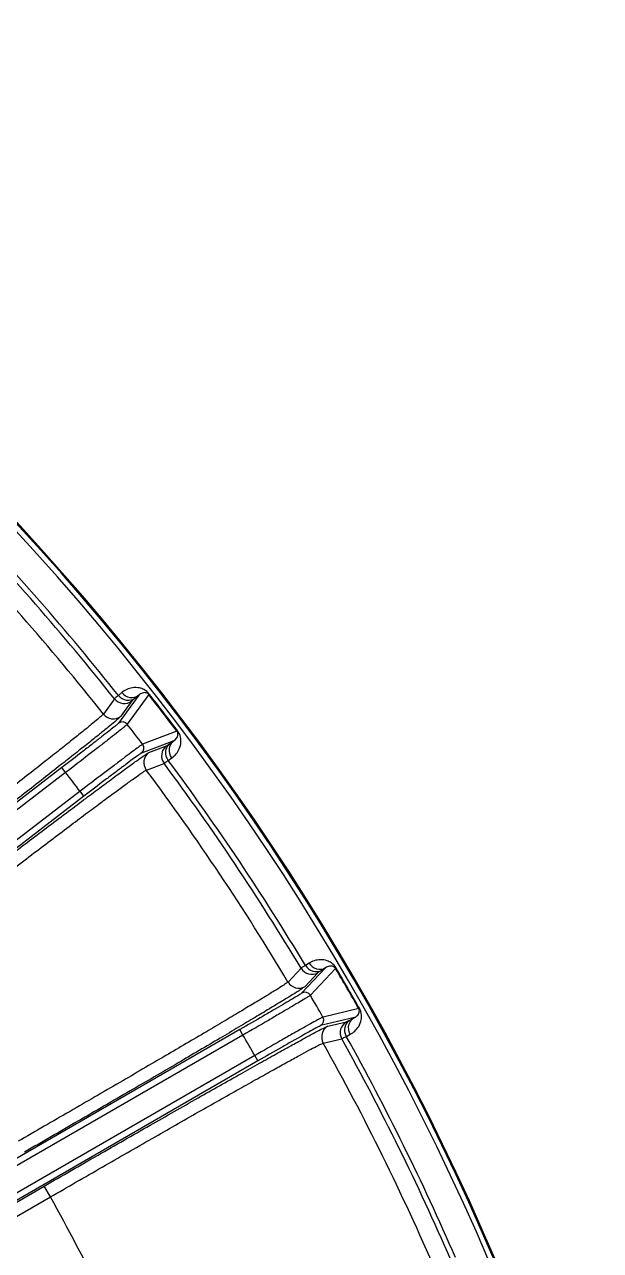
# Model space of a CAD drawing. Header units: millimetres. Extents: x -6 to 705, y -10 to 538.
# Drawn here: x 528.53 to 535.88, y 332.86 to 348.51 of the extents above; entities that cross this region are included whole.
import ezdxf

# ---------------------------------------------------------------- set-up
doc = ezdxf.new("R2010")
doc.units = ezdxf.units.MM

msp = doc.modelspace()

# ---------------------------------------------------------------- linework, layer by layer
at = {"color": 0, "linetype": 'Continuous', "lineweight": -3}
for p, q in [((529.679, 339.903), (529.538, 339.707)), ((529.773, 339.981), (529.73, 339.946)), ((529.989, 339.948), (529.731, 339.59)), ((530.117, 339.957), (529.843, 339.576)), ((529.989, 339.948), (529.945, 339.913)), ((530.124, 339.962), (530.117, 339.957)), ((529.902, 339.875), (529.761, 339.679)), ((530.477, 339.487), (530.039, 339.321)), ((530.484, 339.493), (530.477, 339.487)), ((530.436, 339.366), (530.024, 339.209)), ((530.117, 339.215), (530.343, 339.301)), ((530.39, 339.333), (530.436, 339.366)), ((530.366, 339.116), (530.412, 339.149)), ((529.008, 339.023), (522.265, 333.849)), ((529.056, 338.96), (522.313, 333.786)), ((529.056, 338.96), (529.008, 339.023)), ((530.086, 338.993), (530.312, 339.078)), ((529.24, 338.721), (522.497, 333.547)), ((529.289, 338.657), (522.546, 333.483)), ((529.289, 338.657), (529.24, 338.721)), ((532.06, 336.463), (531.894, 336.287)), ((532.373, 336.468), (532.07, 336.147)), ((532.163, 336.529), (532.115, 336.499)), ((532.501, 336.459), (532.179, 336.118)), ((532.373, 336.468), (532.325, 336.438)), ((532.508, 336.464), (532.501, 336.459)), ((532.277, 336.407), (532.111, 336.23)), ((532.74, 335.832), (532.31, 335.731)), ((532.796, 335.947), (532.34, 335.84)), ((532.69, 335.805), (532.74, 335.832)), ((532.804, 335.951), (532.796, 335.947)), ((531.279, 335.679), (523.918, 331.429)), ((531.319, 335.61), (531.279, 335.679)), ((532.403, 335.724), (532.639, 335.779)), ((531.319, 335.61), (523.958, 331.36)), ((532.344, 335.507), (532.579, 335.563)), ((532.638, 335.593), (532.688, 335.62)), ((531.47, 335.348), (524.109, 331.099)), ((531.509, 335.279), (531.469, 335.348)), ((531.509, 335.279), (524.149, 331.029)), ((527.339, 332.849), (528.782, 333.682)), ((528.862, 333.543), (528.782, 333.682)), ((527.42, 332.711), (528.862, 333.543))]:
    msp.add_line(p, q, dxfattribs=at)
for centre, radius, start, end in [((504.629, 320.026), 32.486, 15.9044, 61.2384), ((504.629, 320.026), 32.5, 15.9339, 61.209), ((504.629, 320.026), 32.419, 15.9446, 61.1982), ((504.629, 320.026), 31.978, 38.431, 44.069), ((504.629, 320.026), 32.044, 38.435, 44.065), ((504.629, 320.026), 31.745, 38.3124, 44.1876), ((529.805, 340.002), 0.16, 218.4219, 307.4768), ((504.629, 320.026), 32.355, 36.9761, 38.0239), ((504.629, 320.026), 32.364, 36.9761, 38.0239), ((529.663, 339.806), 0.16, 218.3037, 307.4889), ((529.78, 339.527), 0.08, 37.7781, 127.4353), ((504.629, 320.026), 31.905, 37.2117, 37.7883), ((529.975, 339.273), 0.08, 307.5727, 37.2222), ((530.441, 339.174), 0.16, 127.5261, 216.5784), ((530.214, 339.088), 0.16, 127.5232, 216.6966), ((504.629, 320.026), 32.044, 30.935, 36.565), ((504.629, 320.026), 30.906, 37.2204, 37.7796), ((504.629, 320.026), 31.745, 30.8124, 36.6876), ((504.629, 320.026), 31.978, 30.931, 36.569), ((532.197, 336.545), 0.16, 210.9219, 299.9768), ((504.629, 320.026), 32.355, 29.4761, 30.5239), ((504.629, 320.026), 32.364, 29.4761, 30.5239), ((532.031, 336.369), 0.16, 210.8037, 299.9889), ((532.11, 336.077), 0.08, 30.2781, 119.9353), ((504.629, 320.026), 31.905, 29.7117, 30.2883), ((532.27, 335.8), 0.08, 300.0727, 29.7222), ((532.483, 335.586), 0.16, 120.0232, 209.1966), ((532.719, 335.641), 0.16, 120.0261, 209.0784), ((504.629, 320.026), 30.906, 29.7204, 30.2796), ((504.629, 320.026), 31.745, 23.3124, 29.1876), ((504.629, 320.026), 31.978, 23.431, 29.069), ((504.629, 320.026), 32.044, 23.435, 29.065), ((504.629, 320.026), 27.748, 23.3473, 29.1527)]:
    msp.add_arc(centre, radius, start, end, dxfattribs=at)
for points, knots in [([(530.124, 339.962), (530.106, 339.986), (530.065, 340.019), (529.989, 340.046), (529.912, 340.048), (529.835, 340.024), (529.792, 339.997), (529.773, 339.981)], [0, 0, 0, 0, 0.232224, 0.386202, 0.617624, 0.814269, 1, 1, 1, 1]), ([(529.73, 339.946), (529.718, 339.936), (529.701, 339.921), (529.683, 339.908), (529.679, 339.903)], [0, 0, 0, 0, 0.700432, 1, 1, 1, 1]), ([(529.73, 339.946), (529.755, 339.914), (529.829, 339.868), (529.915, 339.889), (529.945, 339.913)], [0, 0, 0, 0, 0.50998, 1, 1, 1, 1]), ([(529.773, 339.981), (529.798, 339.95), (529.873, 339.904), (529.959, 339.925), (529.989, 339.948)], [0, 0, 0, 0, 0.50998, 1, 1, 1, 1]), ([(529.945, 339.913), (529.935, 339.904), (529.921, 339.892), (529.905, 339.88), (529.902, 339.875)], [0, 0, 0, 0, 0.700327, 1, 1, 1, 1]), ([(530.117, 339.957), (530.109, 339.967), (530.092, 339.978), (530.063, 339.982), (530.028, 339.976), (530.003, 339.96), (529.989, 339.948)], [0, 0, 0, 0, 0.267971, 0.403262, 0.619333, 1, 1, 1, 1]), ([(529.538, 339.707), (529.536, 339.704), (529.528, 339.696), (529.504, 339.673), (529.455, 339.632), (529.375, 339.565), (529.267, 339.478), (529.132, 339.37), (528.972, 339.243), (528.788, 339.098), (528.5, 338.872), (528.095, 338.556), (527.564, 338.144), (526.989, 337.701), (526.593, 337.396), (526.391, 337.242)], [0, 0, 0, 0, 0.002867, 0.008008, 0.025093, 0.051154, 0.085947, 0.129156, 0.180387, 0.239158, 0.304944, 0.455051, 0.625167, 0.809098, 1, 1, 1, 1]), ([(529.761, 339.679), (529.758, 339.676), (529.75, 339.668), (529.725, 339.644), (529.674, 339.601), (529.591, 339.532), (529.478, 339.441), (529.339, 339.329), (529.172, 339.197), (528.981, 339.047), (528.681, 338.811), (528.26, 338.482), (527.708, 338.054), (527.11, 337.592), (526.698, 337.276), (526.488, 337.115)], [0, 0, 0, 0, 0.002871, 0.008015, 0.025104, 0.051171, 0.085971, 0.129185, 0.180418, 0.239189, 0.304975, 0.455081, 0.625191, 0.809111, 1, 1, 1, 1]), ([(529.731, 339.59), (529.73, 339.588), (529.724, 339.584), (529.712, 339.573), (529.694, 339.558), (529.657, 339.528), (529.596, 339.48), (529.507, 339.41), (529.399, 339.326), (529.231, 339.195), (529.099, 339.093), (529.008, 339.023)], [0, 0, 0, 0, 0.008008, 0.025122, 0.051187, 0.086009, 0.180459, 0.305046, 0.455097, 0.625179, 1, 1, 1, 1]), ([(529.843, 339.576), (529.842, 339.574), (529.835, 339.569), (529.822, 339.557), (529.802, 339.541), (529.762, 339.508), (529.696, 339.456), (529.599, 339.38), (529.482, 339.289), (529.299, 339.147), (529.155, 339.036), (529.056, 338.96)], [0, 0, 0, 0, 0.008005, 0.025115, 0.051173, 0.085986, 0.180424, 0.30501, 0.455067, 0.625158, 1, 1, 1, 1]), ([(530.412, 339.149), (530.432, 339.163), (530.469, 339.197), (530.512, 339.265), (530.531, 339.34), (530.524, 339.421), (530.502, 339.468), (530.484, 339.493)], [0, 0, 0, 0, 0.185711, 0.382332, 0.61371, 0.767634, 1, 1, 1, 1]), ([(530.436, 339.366), (530.451, 339.376), (530.473, 339.396), (530.487, 339.428), (530.491, 339.457), (530.485, 339.477), (530.477, 339.487)], [0, 0, 0, 0, 0.380533, 0.596495, 0.731657, 1, 1, 1, 1]), ([(530.039, 339.321), (530.036, 339.32), (530.029, 339.315), (530.015, 339.306), (529.994, 339.291), (529.952, 339.26), (529.884, 339.21), (529.786, 339.136), (529.668, 339.047), (529.483, 338.907), (529.339, 338.797), (529.24, 338.721)], [0, 0, 0, 0, 0.00801, 0.025118, 0.051171, 0.08598, 0.180414, 0.304994, 0.455046, 0.625137, 1, 1, 1, 1]), ([(530.366, 339.116), (530.343, 339.148), (530.317, 339.232), (530.36, 339.309), (530.39, 339.333)], [0, 0, 0, 0, 0.50998, 1, 1, 1, 1]), ([(530.343, 339.301), (530.348, 339.303), (530.364, 339.315), (530.38, 339.325), (530.39, 339.333)], [0, 0, 0, 0, 0.299673, 1, 1, 1, 1]), ([(530.412, 339.149), (530.388, 339.181), (530.363, 339.265), (530.406, 339.342), (530.436, 339.366)], [0, 0, 0, 0, 0.50998, 1, 1, 1, 1]), ([(526.793, 336.718), (527.003, 336.879), (527.415, 337.194), (528.016, 337.652), (528.572, 338.075), (529, 338.397), (529.304, 338.625), (529.499, 338.771), (529.67, 338.898), (529.814, 339.004), (529.931, 339.089), (530.019, 339.151), (530.074, 339.189), (530.103, 339.208), (530.113, 339.214), (530.117, 339.215)], [0, 0, 0, 0, 0.190888, 0.374807, 0.544917, 0.695023, 0.760809, 0.81958, 0.870814, 0.914028, 0.948828, 0.974896, 0.991985, 0.997129, 1, 1, 1, 1]), ([(530.024, 339.209), (530.021, 339.209), (530.015, 339.204), (530.002, 339.195), (529.983, 339.181), (529.944, 339.154), (529.882, 339.107), (529.791, 339.039), (529.682, 338.957), (529.512, 338.829), (529.38, 338.727), (529.289, 338.657)], [0, 0, 0, 0, 0.008018, 0.025128, 0.051185, 0.086003, 0.180454, 0.305039, 0.455083, 0.625165, 1, 1, 1, 1]), ([(530.312, 339.078), (530.318, 339.081), (530.336, 339.095), (530.354, 339.107), (530.366, 339.116)], [0, 0, 0, 0, 0.299568, 1, 1, 1, 1]), ([(526.89, 336.591), (527.092, 336.746), (527.489, 337.05), (528.066, 337.49), (528.601, 337.896), (529.012, 338.206), (529.304, 338.426), (529.492, 338.566), (529.656, 338.688), (529.795, 338.79), (529.907, 338.871), (529.992, 338.931), (530.045, 338.968), (530.073, 338.986), (530.082, 338.991), (530.086, 338.993)], [0, 0, 0, 0, 0.190901, 0.374831, 0.544947, 0.695055, 0.760841, 0.819612, 0.870843, 0.914052, 0.948845, 0.974906, 0.991992, 0.997133, 1, 1, 1, 1]), ([(532.115, 336.499), (532.102, 336.491), (532.084, 336.479), (532.064, 336.468), (532.06, 336.463)], [0, 0, 0, 0, 0.700432, 1, 1, 1, 1]), ([(532.115, 336.499), (532.136, 336.465), (532.203, 336.409), (532.291, 336.419), (532.325, 336.438)], [0, 0, 0, 0, 0.50998, 1, 1, 1, 1]), ([(532.508, 336.464), (532.493, 336.49), (532.457, 336.528), (532.385, 336.565), (532.309, 336.576), (532.229, 336.562), (532.184, 336.541), (532.163, 336.529)], [0, 0, 0, 0, 0.232224, 0.386202, 0.617624, 0.814269, 1, 1, 1, 1]), ([(532.163, 336.529), (532.184, 336.494), (532.251, 336.439), (532.339, 336.449), (532.373, 336.468)], [0, 0, 0, 0, 0.50998, 1, 1, 1, 1]), ([(532.501, 336.459), (532.494, 336.47), (532.478, 336.484), (532.45, 336.491), (532.414, 336.49), (532.388, 336.478), (532.373, 336.468)], [0, 0, 0, 0, 0.267971, 0.403262, 0.619333, 1, 1, 1, 1]), ([(531.894, 336.287), (531.891, 336.284), (531.882, 336.278), (531.855, 336.258), (531.801, 336.223), (531.713, 336.168), (531.595, 336.096), (531.448, 336.007), (531.272, 335.902), (531.071, 335.782), (530.756, 335.595), (530.313, 335.335), (529.732, 334.996), (529.104, 334.631), (528.672, 334.381), (528.451, 334.254)], [0, 0, 0, 0, 0.002867, 0.008008, 0.025094, 0.051155, 0.085949, 0.129159, 0.180391, 0.239163, 0.30495, 0.455059, 0.625174, 0.809103, 1, 1, 1, 1]), ([(532.325, 336.438), (532.313, 336.431), (532.298, 336.42), (532.281, 336.411), (532.277, 336.407)], [0, 0, 0, 0, 0.700327, 1, 1, 1, 1]), ([(532.111, 336.23), (532.108, 336.228), (532.099, 336.221), (532.071, 336.201), (532.015, 336.164), (531.923, 336.107), (531.8, 336.032), (531.647, 335.939), (531.465, 335.83), (531.255, 335.705), (530.928, 335.511), (530.467, 335.24), (529.863, 334.887), (529.21, 334.508), (528.761, 334.248), (528.532, 334.115)], [0, 0, 0, 0, 0.002871, 0.008015, 0.025104, 0.051171, 0.085971, 0.129185, 0.180418, 0.239189, 0.304975, 0.455081, 0.625191, 0.809111, 1, 1, 1, 1]), ([(532.07, 336.147), (532.069, 336.145), (532.062, 336.141), (532.049, 336.132), (532.029, 336.119), (531.988, 336.094), (531.921, 336.054), (531.824, 335.997), (531.707, 335.928), (531.523, 335.82), (531.378, 335.736), (531.279, 335.679)], [0, 0, 0, 0, 0.008008, 0.025122, 0.051187, 0.086009, 0.180459, 0.305046, 0.455097, 0.625179, 1, 1, 1, 1]), ([(532.179, 336.118), (532.177, 336.116), (532.17, 336.111), (532.156, 336.102), (532.134, 336.088), (532.09, 336.061), (532.017, 336.018), (531.911, 335.955), (531.784, 335.88), (531.584, 335.763), (531.427, 335.672), (531.319, 335.61)], [0, 0, 0, 0, 0.008005, 0.025115, 0.051173, 0.085986, 0.180424, 0.30501, 0.455067, 0.625158, 1, 1, 1, 1]), ([(532.34, 335.84), (532.337, 335.839), (532.33, 335.835), (532.315, 335.827), (532.292, 335.815), (532.246, 335.79), (532.172, 335.749), (532.065, 335.689), (531.936, 335.616), (531.735, 335.501), (531.578, 335.411), (531.47, 335.348)], [0, 0, 0, 0, 0.00801, 0.025118, 0.051171, 0.08598, 0.180414, 0.304994, 0.455046, 0.625137, 1, 1, 1, 1]), ([(532.688, 335.62), (532.668, 335.655), (532.654, 335.741), (532.707, 335.813), (532.74, 335.832)], [0, 0, 0, 0, 0.50998, 1, 1, 1, 1]), ([(532.688, 335.62), (532.709, 335.631), (532.75, 335.66), (532.802, 335.722), (532.83, 335.794), (532.834, 335.875), (532.819, 335.925), (532.804, 335.951)], [0, 0, 0, 0, 0.185711, 0.382332, 0.61371, 0.767634, 1, 1, 1, 1]), ([(532.74, 335.832), (532.756, 335.84), (532.78, 335.857), (532.798, 335.887), (532.806, 335.915), (532.803, 335.936), (532.796, 335.947)], [0, 0, 0, 0, 0.380533, 0.596495, 0.731657, 1, 1, 1, 1]), ([(528.782, 333.682), (529.011, 333.814), (529.461, 334.073), (530.116, 334.449), (530.723, 334.795), (531.189, 335.059), (531.521, 335.246), (531.733, 335.365), (531.919, 335.468), (532.076, 335.554), (532.203, 335.623), (532.298, 335.674), (532.358, 335.704), (532.389, 335.719), (532.399, 335.723), (532.403, 335.724)], [0, 0, 0, 0, 0.190888, 0.374807, 0.544917, 0.695023, 0.760809, 0.81958, 0.870814, 0.914028, 0.948828, 0.974896, 0.991985, 0.997129, 1, 1, 1, 1]), ([(532.31, 335.731), (532.308, 335.73), (532.301, 335.726), (532.287, 335.72), (532.266, 335.708), (532.224, 335.686), (532.156, 335.648), (532.057, 335.592), (531.939, 335.525), (531.754, 335.42), (531.609, 335.336), (531.509, 335.279)], [0, 0, 0, 0, 0.008018, 0.025128, 0.051185, 0.086003, 0.180454, 0.305039, 0.455083, 0.625165, 1, 1, 1, 1]), ([(532.638, 335.593), (532.618, 335.628), (532.604, 335.714), (532.657, 335.786), (532.69, 335.805)], [0, 0, 0, 0, 0.50998, 1, 1, 1, 1]), ([(532.639, 335.779), (532.644, 335.781), (532.661, 335.791), (532.678, 335.799), (532.69, 335.805)], [0, 0, 0, 0, 0.299673, 1, 1, 1, 1]), ([(528.862, 333.543), (529.082, 333.671), (529.515, 333.92), (530.145, 334.282), (530.728, 334.615), (531.176, 334.868), (531.495, 335.048), (531.699, 335.162), (531.878, 335.261), (532.029, 335.344), (532.151, 335.411), (532.242, 335.459), (532.3, 335.489), (532.33, 335.502), (532.34, 335.507), (532.344, 335.507)], [0, 0, 0, 0, 0.190901, 0.374831, 0.544947, 0.695055, 0.760841, 0.819612, 0.870843, 0.914052, 0.948845, 0.974906, 0.991992, 0.997133, 1, 1, 1, 1]), ([(532.579, 335.563), (532.586, 335.565), (532.605, 335.576), (532.624, 335.586), (532.638, 335.593)], [0, 0, 0, 0, 0.299568, 1, 1, 1, 1])]:
    msp.add_open_spline(points, degree=3, knots=knots, dxfattribs=at)

doc.saveas('drawing.dxf')
